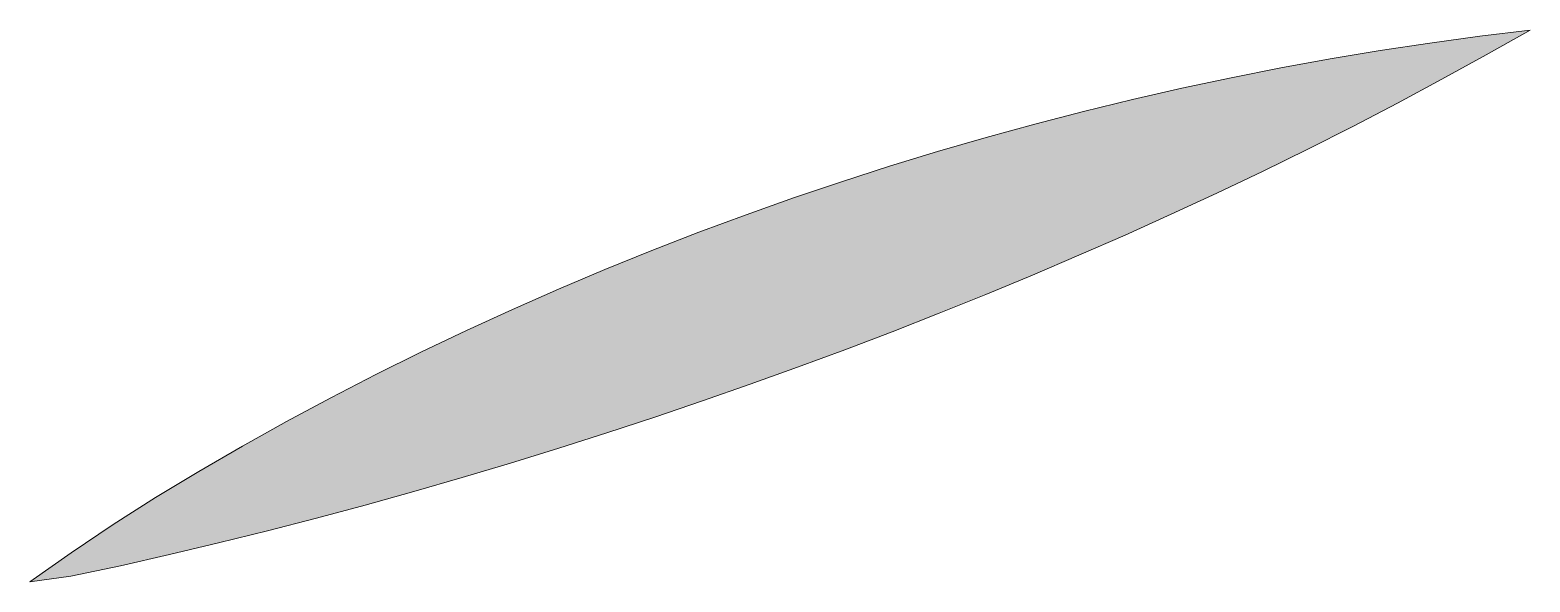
# Model space of a CAD drawing. Extents: x 0 to 1501, y 0 to 1747.
# Drawn here: x 91.9143 to 92.2455, y 1734.1236 to 1734.2455 of the extents above; entities that cross this region are included whole.
import ezdxf

# ---------------------------------------------------------------- set-up
doc = ezdxf.new("R2010")
doc.units = 0
doc.layers.get('0').update_dxf_attribs({"lineweight": 0})

msp = doc.modelspace()

# ---------------------------------------------------------------- hatches: boundary and pattern name
at = {"true_color": 0x232323}
h = msp.add_hatch(color=256, dxfattribs=at)
h.dxf.hatch_style = 1
h.paths.add_polyline_path([(92.2455, 1734.2455), (92.23444, 1734.24414), (92.22341, 1734.24263), (92.2124, 1734.24095), (92.20141, 1734.23911), (92.19046, 1734.23712), (92.17953, 1734.23496), (92.16863, 1734.23264), (92.15777, 1734.23016), (92.14695, 1734.22753), (92.13617, 1734.22474), (92.12543, 1734.22179), (92.11473, 1734.21869), (92.10408, 1734.21543), (92.09348, 1734.21201), (92.08293, 1734.20844), (92.07243, 1734.20472), (92.06199, 1734.20084), (92.05161, 1734.19682), (92.04128, 1734.19264), (92.03102, 1734.1883), (92.02083, 1734.18382), (92.0107, 1734.17918), (92.00065, 1734.17438), (91.99067, 1734.16944), (91.98077, 1734.16433), (91.97095, 1734.15907), (91.96123, 1734.15364), (91.9516, 1734.14804), (91.94208, 1734.14226), (91.93267, 1734.1363), (91.92341, 1734.13011), (91.91434, 1734.12364), (91.92339, 1734.12492), (91.93429, 1734.12723), (91.94515, 1734.12968), (91.95599, 1734.13225), (91.9668, 1734.13493), (91.97758, 1734.13773), (91.98834, 1734.14063), (91.99907, 1734.14362), (92.00977, 1734.14672), (92.02044, 1734.14991), (92.03108, 1734.15319), (92.04169, 1734.15658), (92.05227, 1734.16006), (92.06282, 1734.16363), (92.07334, 1734.1673), (92.08382, 1734.17106), (92.09426, 1734.17493), (92.10468, 1734.17889), (92.11504, 1734.18296), (92.12538, 1734.18712), (92.13566, 1734.19139), (92.14591, 1734.19576), (92.15611, 1734.20023), (92.16626, 1734.20481), (92.17637, 1734.2095), (92.18642, 1734.21429), (92.19642, 1734.2192), (92.20636, 1734.22423), (92.21624, 1734.22937), (92.22606, 1734.23462), (92.23581, 1734.24), (92.2455, 1734.2455)])

# ---------------------------------------------------------------- linework, layer by layer
msp.add_lwpolyline([(92.2455, 1734.2455), (92.23444, 1734.24414), (92.22341, 1734.24263), (92.2124, 1734.24095), (92.20141, 1734.23911), (92.19046, 1734.23712), (92.17953, 1734.23496), (92.16863, 1734.23264), (92.15777, 1734.23016), (92.14695, 1734.22753), (92.13617, 1734.22474), (92.12543, 1734.22179), (92.11473, 1734.21869), (92.10408, 1734.21543), (92.09348, 1734.21201), (92.08293, 1734.20844), (92.07243, 1734.20472), (92.06199, 1734.20084), (92.05161, 1734.19682), (92.04128, 1734.19264), (92.03102, 1734.1883), (92.02083, 1734.18382), (92.0107, 1734.17918), (92.00065, 1734.17438), (91.99067, 1734.16944), (91.98077, 1734.16433), (91.97095, 1734.15907), (91.96123, 1734.15364), (91.9516, 1734.14804), (91.94208, 1734.14226), (91.93267, 1734.1363), (91.92341, 1734.13011), (91.91434, 1734.12364), (91.92339, 1734.12492), (91.93429, 1734.12723), (91.94515, 1734.12968), (91.95599, 1734.13225), (91.9668, 1734.13493), (91.97758, 1734.13773), (91.98834, 1734.14063), (91.99907, 1734.14362), (92.00977, 1734.14672), (92.02044, 1734.14991), (92.03108, 1734.15319), (92.04169, 1734.15658), (92.05227, 1734.16006), (92.06282, 1734.16363), (92.07334, 1734.1673), (92.08382, 1734.17106), (92.09426, 1734.17493), (92.10468, 1734.17889), (92.11504, 1734.18296), (92.12538, 1734.18712), (92.13566, 1734.19139), (92.14591, 1734.19576), (92.15611, 1734.20023), (92.16626, 1734.20481), (92.17637, 1734.2095), (92.18642, 1734.21429), (92.19642, 1734.2192), (92.20636, 1734.22423), (92.21624, 1734.22937), (92.22606, 1734.23462), (92.23581, 1734.24), (92.2455, 1734.2455), (92.2455, 1734.2455)], dxfattribs=at)

doc.saveas('drawing.dxf')
